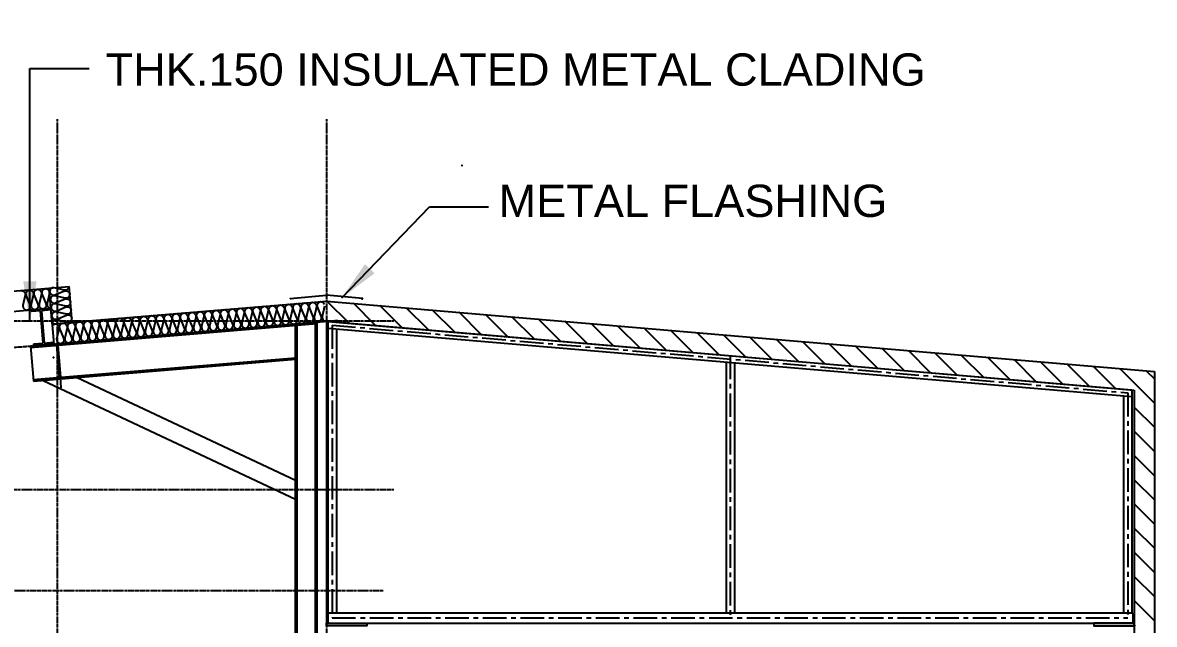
# Model space of a CAD drawing. Header units: millimetres. Extents: x 66027 to 360317, y -114806 to -64032.
# Drawn here: x 325559 to 333966, y -77697 to -73229 of the extents above; entities that cross this region are included whole.
import ezdxf

# ---------------------------------------------------------------- set-up
doc = ezdxf.new("R2010")
doc.units = ezdxf.units.MM
doc.header["$LTSCALE"] = 140
doc.linetypes.add('CENTER', pattern=[2, 1.25, -0.25, 0.25, -0.25])
doc.layers.get('Defpoints').update_dxf_attribs({"color": 175})
for name, color, linetype in [('6', 6, 'Continuous'), ('AS-CLXM-STEL', 2, 'Continuous'), ('C_CEN', 1, 'CENTER'), ('C_GIRDER', 2, 'Continuous'), ('C_TEXT_01', 2, 'Continuous'), ('DIM-SCALE', 7, 'Continuous'), ('finish', 1, 'Continuous'), ('HAT', 8, 'Continuous')]:
    doc.layers.add(name, color=color, linetype=linetype)
doc.styles.add('Arial', font='arial.ttf')
doc.styles.add('돋움', font='')
doc.styles.get('돋움').set_extended_font_data('Dotum')
doc.dimstyles.new('일반도면_0050', dxfattribs={"dimtxt": 200, "dimasz": 200, "dimexe": 50, "dimexo": 250, "dimgap": 75, "dimtad": 1, "dimdec": 0, "dimzin": 0, "dimdsep": 46, "dimtxsty": 'Arial', "dimcen": -250, "dimclrd": 7, "dimclre": 7, "dimclrt": 2, "dimadec": 0, "dimazin": 0, "dimtfac": 1, "dimtdec": 0, "dimtix": 1, "dimtmove": 2, "dimatfit": 3, "dimfxl": 1, "dimtolj": 1, "dimtzin": 0, "dimarcsym": 0})
doc.dimstyles.new('일반도면_0080', dxfattribs={"dimtxt": 240, "dimasz": 200, "dimexe": 80, "dimexo": 240, "dimgap": 80, "dimtad": 1, "dimdec": 0, "dimzin": 0, "dimdsep": 46, "dimtxsty": '돋움', "dimcen": -400, "dimclrd": 7, "dimclre": 7, "dimclrt": 2, "dimadec": 8, "dimazin": 0, "dimtfac": 1, "dimtdec": 4, "dimtix": 1, "dimtmove": 2, "dimatfit": 3, "dimfxl": 1, "dimtolj": 1, "dimtzin": 0, "dimarcsym": 0})

# ---------------------------------------------------------------- blocks, each defined once
blk = doc.blocks.new('*D188')
at = {"layer": 'Defpoints', "color": 0}
for p in [(327816.2, -71925.3), (327816.2, -73346.7), (321816.2, -73946.7)]:
    blk.add_point(p, dxfattribs=at)
at = {"layer": 'DIM-SCALE', "color": 7, "lineweight": -2}
for p, q in [((321816.2, -73646.7), (321816.2, -71865.3)), ((327816.2, -73046.7), (327816.2, -71865.3)), ((322056.2, -71925.3), (327576.2, -71925.3))]:
    blk.add_line(p, q, dxfattribs=at)
at = {"layer": 'DIM-SCALE', "color": 7}
for points in [[(322056.2, -71885.3), (322056.2, -71965.3), (321816.2, -71925.3)], [(327576.2, -71885.3), (327576.2, -71965.3), (327816.2, -71925.3)]]:
    blk.add_solid(points, dxfattribs=at)
at = {"layer": 'DIM-SCALE', "color": 2, "insert": (324816.2, -71712.8), "char_height": 240, "attachment_point": 5, "style": 'Arial'}
blk.add_mtext('\\A1;6000', dxfattribs=at)
blk = doc.blocks.new('*D189')
at = {"layer": 'Defpoints', "color": 0}
for p in [(327816.2, -71325.3), (327816.2, -73346.7), (312816.2, -73946.7)]:
    blk.add_point(p, dxfattribs=at)
at = {"layer": 'DIM-SCALE', "color": 7, "lineweight": -2}
for p, q in [((312816.2, -73646.7), (312816.2, -71265.3)), ((327816.2, -73046.7), (327816.2, -71265.3)), ((313056.2, -71325.3), (327576.2, -71325.3))]:
    blk.add_line(p, q, dxfattribs=at)
at = {"layer": 'DIM-SCALE', "color": 7}
for points in [[(313056.2, -71285.3), (313056.2, -71365.3), (312816.2, -71325.3)], [(327576.2, -71285.3), (327576.2, -71365.3), (327816.2, -71325.3)]]:
    blk.add_solid(points, dxfattribs=at)
at = {"layer": 'DIM-SCALE', "color": 2, "insert": (320316.2, -71112.8), "char_height": 240, "attachment_point": 5, "style": 'Arial'}
blk.add_mtext('\\A1;15000', dxfattribs=at)
blk = doc.blocks.new('A$C65E96223')
at = {"layer": 'HAT', "color": 8, "ltscale": 0.1, "extrusion": (0, 0, -1)}
for p, q in [((-74, 0), (74, 0)), ((-74, -13), (-74, 0)), ((74, 0), (74, -13)), ((-3.8, -13), (-74, -13)), ((74, -13), (3.8, -13)), ((-74, -254), (-3.8, -254)), ((-74, -267), (-74, -254)), ((74, -267), (-74, -267)), ((3.8, -254), (74, -254)), ((74, -254), (74, -267))]:
    blk.add_line(p, q, dxfattribs=at)
at = {"layer": 'HAT', "color": 8, "ltscale": 0.1}
for points in [[(-3.8, -254), (-3.8, -13)], [(3.8, -13), (3.8, -254)]]:
    blk.add_lwpolyline(points, dxfattribs=at)
blk.add_point((0.8, -100.3), dxfattribs=at)
blk.add_point((0.8, -100.3), dxfattribs=at)

msp = doc.modelspace()

# ---------------------------------------------------------------- hatches: boundary and pattern name
at = {"layer": 'finish'}
h = msp.add_hatch(dxfattribs=at)
h.set_pattern_fill('ANSI31', color=8, scale=40, style=0)
h.set_pattern_definition([(135, (854700.46, -27260.79), (89.80256, 89.80256), [])])
h.paths.add_polyline_path([(327816.3, -75446.7), (327819.5, -75295.9), (333966.2, -75818.9), (333966.2, -77706.7), (333816.2, -77706.7), (333816.2, -75956.7)])

# ---------------------------------------------------------------- linework, layer by layer
at = {"layer": '6'}
for p, q in [((327546.7, -75277.4), (327816.2, -75253.6)), ((327547, -75279.9), (327546.7, -75277.4)), ((327554.9, -75279.2), (327547, -75279.9)), ((328085.6, -75277.4), (327816.2, -75253.6)), ((328077.4, -75279.2), (328085.4, -75279.9)), ((328085.4, -75279.9), (328085.6, -75277.4))]:
    msp.add_line(p, q, dxfattribs=at)
at = {"layer": 'AS-CLXM-STEL'}
msp.add_point((327666.2, -75459.2), dxfattribs=at)
at = {"layer": 'C_CEN', "color": 1, "ltscale": 0.1}
for p, q in [((325816.2, -73946.7), (325816.2, -83946.7)), ((327816.2, -73946.7), (327816.2, -83946.7)), ((328316.2, -75446.7), (312316.2, -75446.7)), ((312731.2, -76703.8), (327901.2, -75439.6)), ((328316.2, -76696.7), (312316.2, -76696.7)), ((328236.2, -77446.7), (312236.2, -77446.7))]:
    msp.add_line(p, q, dxfattribs=at)
at = {"layer": 'C_CEN', "color": 8}
for p, q in [((327857.9, -75475.3), (333768.1, -75977.7)), ((327857.9, -75475.3), (327857.9, -77648.6)), ((330816.2, -75701.7), (330816.2, -77648.6)), ((333768.1, -75977.7), (333768.1, -77648.6)), ((327857.9, -77648.6), (333768.1, -77648.6))]:
    msp.add_line(p, q, dxfattribs=at)
at = {"layer": 'C_GIRDER', "color": 8}
for p, q in [((327826.2, -75447.6), (333799.8, -75955.3)), ((327826.2, -75447.6), (327826.2, -77686.7)), ((327826.2, -75497.7), (333799.8, -76005.5)), ((327889.7, -75503.1), (327889.7, -77610.5)), ((330784.4, -75749.2), (330784.4, -77610.5)), ((330847.9, -75754.6), (330847.9, -77610.5)), ((333736.3, -76000.1), (333736.3, -77610.5)), ((333799.8, -75955.3), (333799.8, -77610.5)), ((327826.2, -77610.5), (333806.2, -77610.5)), ((333806.2, -77610.5), (333806.2, -77686.7)), ((327826.2, -77686.7), (333806.2, -77686.7))]:
    msp.add_line(p, q, dxfattribs=at)
for points in [[(327816.2, -77686.7), (328116.2, -77686.7), (328116.2, -77706.7), (327816.2, -77706.7)], [(333816.2, -77686.7), (333516.2, -77686.7), (333516.2, -77706.7), (333816.2, -77706.7)]]:
    msp.add_lwpolyline(points, close=True, dxfattribs=at)
at = {"layer": 'finish', "color": 8}
for p, q in [((327816.2, -75296.2), (333966.2, -75818.9)), ((327816.2, -75446.7), (333816.2, -75956.7)), ((333966.2, -75818.9), (333966.2, -83776.7)), ((333816.2, -75956.7), (333816.2, -83746.7))]:
    msp.add_line(p, q, dxfattribs=at)
at = {"layer": 'HAT'}
for p, q in [((314658, -76124.8), (325905.1, -75187.5)), ((325549, -75217.2), (325566, -75221.8)), ((325566, -75221.8), (325577.7, -75235.9)), ((325577.7, -75235.9), (325579.1, -75252.3)), ((325583.7, -75235.4), (325592.9, -75219.6)), ((325585, -75251.8), (325583.7, -75235.4)), ((325592.9, -75219.6), (325608.8, -75212.2)), ((325608.8, -75212.2), (325625.8, -75216.8)), ((325625.8, -75216.8), (325637.5, -75230.9)), ((325637.5, -75230.9), (325638.9, -75247.4)), ((325643.5, -75230.4), (325652.7, -75214.6)), ((325644.8, -75246.9), (325643.5, -75230.4)), ((325652.7, -75214.6), (325668.6, -75207.2)), ((325668.6, -75207.2), (325685.6, -75211.9)), ((325698.6, -75242.4), (325681, -75319.1)), ((325685.6, -75211.9), (325697.3, -75225.9)), ((325697.3, -75225.9), (325698.6, -75242.4)), ((325703.3, -75225.4), (325712.5, -75209.6)), ((325704.6, -75241.9), (325703.3, -75225.4)), ((325734.8, -75314.6), (325704.6, -75241.9)), ((325712.5, -75209.6), (325728.4, -75202.3)), ((325728.4, -75202.3), (325745.4, -75206.9)), ((325758.4, -75237.4), (325740.8, -75314.1)), ((325745.4, -75206.9), (325757.1, -75220.9)), ((325768.1, -75349.5), (325755.6, -75200)), ((325777.8, -75466.1), (325755.6, -75200)), ((325757.1, -75220.9), (325758.4, -75237.4)), ((325762.5, -75210), (325757.9, -75226.9)), ((325757.9, -75226.9), (325765.2, -75242.8)), ((325776.5, -75198.3), (325762.5, -75210)), ((325765.2, -75242.8), (325781, -75252.1)), ((325793, -75196.9), (325776.5, -75198.3)), ((325869.7, -75214.6), (325793, -75196.9)), ((325797.5, -75250.7), (325870.2, -75220.6)), ((325886.2, -75213.2), (325869.7, -75214.6)), ((325870.2, -75220.6), (325886.7, -75219.2)), ((325900.2, -75201.5), (325886.2, -75213.2)), ((325886.7, -75219.2), (325902.5, -75228.4)), ((325904, -75187.6), (325900.2, -75201.5)), ((325902.5, -75228.4), (325909.8, -75244.3)), ((325927.3, -75453.6), (325905.1, -75187.5)), ((325579.1, -75252.3), (325561.4, -75329.1)), ((325615.2, -75324.6), (325585, -75251.8)), ((325616.6, -75341), (325615.2, -75324.6)), ((325638.9, -75247.4), (325621.2, -75324.1)), ((325621.2, -75324.1), (325622.5, -75340.5)), ((325675, -75319.6), (325644.8, -75246.9)), ((325676.3, -75336), (325675, -75319.6)), ((325681, -75319.1), (325682.3, -75335.6)), ((325736.1, -75331.1), (325734.8, -75314.6)), ((325740.8, -75314.1), (325742.1, -75330.6)), ((325767.5, -75269.8), (325762.8, -75286.7)), ((325762.8, -75286.7), (325770.2, -75302.6)), ((325781.5, -75258), (325767.5, -75269.8)), ((325770.2, -75302.6), (325786, -75311.9)), ((325786.5, -75317.8), (325772.4, -75329.5)), ((325777.8, -75466.1), (327816.2, -75296.2)), ((325781, -75252.1), (325797.5, -75250.7)), ((325798, -75256.7), (325781.5, -75258)), ((325786, -75311.9), (325802.5, -75310.5)), ((325803, -75316.5), (325786.5, -75317.8)), ((325874.7, -75274.4), (325798, -75256.7)), ((325802.5, -75310.5), (325875.2, -75280.3)), ((325879.7, -75334.2), (325803, -75316.5)), ((325891.2, -75273), (325874.7, -75274.4)), ((325875.2, -75280.3), (325891.6, -75279)), ((325905.2, -75261.3), (325891.2, -75273)), ((325891.6, -75279), (325907.5, -75288.2)), ((325910.2, -75321.1), (325896.1, -75332.8)), ((325909.8, -75244.3), (325905.2, -75261.3)), ((325907.5, -75288.2), (325914.8, -75304.1)), ((325914.8, -75304.1), (325910.2, -75321.1)), ((327457.7, -75332.1), (327473.7, -75324.8)), ((327473.7, -75324.8), (327490.6, -75329.4)), ((327508.3, -75342.9), (327517.5, -75327.1)), ((327517.5, -75327.1), (327533.5, -75319.8)), ((327533.5, -75319.8), (327550.4, -75324.4)), ((327550.4, -75324.4), (327562.1, -75338.5)), ((327568.1, -75338), (327577.3, -75322.1)), ((327577.3, -75322.1), (327593.3, -75314.8)), ((327593.3, -75314.8), (327610.2, -75319.4)), ((327610.2, -75319.4), (327621.9, -75333.5)), ((327627.9, -75333), (327637.1, -75317.2)), ((327637.1, -75317.2), (327653, -75309.8)), ((327653, -75309.8), (327670, -75314.4)), ((327670, -75314.4), (327681.7, -75328.5)), ((327687.7, -75328), (327696.9, -75312.2)), ((327696.9, -75312.2), (327712.8, -75304.8)), ((327712.8, -75304.8), (327729.8, -75309.4)), ((327729.8, -75309.4), (327741.5, -75323.5)), ((327741.5, -75323.5), (327742.9, -75339.9)), ((327747.5, -75323), (327756.7, -75307.2)), ((327748.8, -75339.5), (327747.5, -75323)), ((327756.7, -75307.2), (327772.6, -75299.8)), ((327772.6, -75299.8), (327789.6, -75304.4)), ((327789.6, -75304.4), (327801.3, -75318.5)), ((314819.9, -76261.8), (325768.1, -75349.5)), ((325561.4, -75329.1), (325562.7, -75345.5)), ((325562.7, -75345.5), (325574.5, -75359.6)), ((325574.5, -75359.6), (325591.4, -75364.2)), ((325591.4, -75364.2), (325607.3, -75356.9)), ((325607.3, -75356.9), (325616.6, -75341)), ((325622.5, -75340.5), (325634.2, -75354.6)), ((325634.2, -75354.6), (325651.2, -75359.2)), ((325651.2, -75359.2), (325667.1, -75351.9)), ((325667.1, -75351.9), (325676.3, -75336)), ((325682.3, -75335.6), (325694, -75349.6)), ((325694, -75349.6), (325711, -75354.2)), ((325711, -75354.2), (325726.9, -75346.9)), ((325726.9, -75346.9), (325736.1, -75331.1)), ((325742.1, -75330.6), (325753.8, -75344.6)), ((325753.8, -75344.6), (325770.8, -75349.3)), ((325772.4, -75329.5), (325767.8, -75346.5)), ((325767.8, -75346.5), (325775.2, -75362.4)), ((325768.6, -75356), (325790.3, -75615.6)), ((325777.4, -75389.3), (325772.8, -75406.3)), ((325772.8, -75406.3), (325780.2, -75422.2)), ((325775.2, -75362.4), (325791, -75371.7)), ((325791.5, -75377.6), (325777.4, -75389.3)), ((325791, -75371.7), (325807.4, -75370.3)), ((325807.9, -75376.3), (325791.5, -75377.6)), ((325807.4, -75370.3), (325880.2, -75340.1)), ((325884.7, -75393.9), (325807.9, -75376.3)), ((325812.4, -75430.1), (325885.2, -75399.9)), ((325896.1, -75332.8), (325879.7, -75334.2)), ((325880.2, -75340.1), (325896.6, -75338.8)), ((325901.1, -75392.6), (325884.7, -75393.9)), ((325885.2, -75399.9), (325901.6, -75398.6)), ((325896.6, -75338.8), (325912.5, -75348)), ((325915.2, -75380.9), (325901.1, -75392.6)), ((325901.6, -75398.6), (325917.4, -75407.8)), ((325912.5, -75348), (325919.8, -75363.9)), ((325919.8, -75363.9), (325915.2, -75380.9)), ((325917.4, -75407.8), (325924.8, -75423.7)), ((326441.2, -75416.8), (326457.2, -75409.5)), ((326457.2, -75409.5), (326474.1, -75414.1)), ((326501, -75411.8), (326517, -75404.5)), ((326517, -75404.5), (326533.9, -75409.1)), ((326533.9, -75409.1), (326545.6, -75423.2)), ((326551.6, -75422.7), (326560.8, -75406.8)), ((326560.8, -75406.8), (326576.8, -75399.5)), ((326576.8, -75399.5), (326593.7, -75404.1)), ((326593.7, -75404.1), (326605.4, -75418.2)), ((326611.4, -75417.7), (326620.6, -75401.9)), ((326620.6, -75401.9), (326636.6, -75394.5)), ((326636.6, -75394.5), (326653.5, -75399.1)), ((326653.5, -75399.1), (326665.2, -75413.2)), ((326671.2, -75412.7), (326680.4, -75396.9)), ((326680.4, -75396.9), (326696.4, -75389.5)), ((326696.4, -75389.5), (326713.3, -75394.1)), ((326713.3, -75394.1), (326725, -75408.2)), ((326725, -75408.2), (326726.4, -75424.7)), ((326731, -75407.7), (326740.2, -75391.9)), ((326732.4, -75424.2), (326731, -75407.7)), ((326740.2, -75391.9), (326756.2, -75384.5)), ((326756.2, -75384.5), (326773.1, -75389.2)), ((326773.1, -75389.2), (326784.8, -75403.2)), ((326784.8, -75403.2), (326786.2, -75419.7)), ((326790.8, -75402.7), (326800, -75386.9)), ((326792.2, -75419.2), (326790.8, -75402.7)), ((326800, -75386.9), (326815.9, -75379.6)), ((326815.9, -75379.6), (326832.9, -75384.2)), ((326832.9, -75384.2), (326844.6, -75398.2)), ((326844.6, -75398.2), (326846, -75414.7)), ((326850.6, -75397.7), (326859.8, -75381.9)), ((326851.9, -75414.2), (326850.6, -75397.7)), ((326859.8, -75381.9), (326875.7, -75374.6)), ((326875.7, -75374.6), (326892.7, -75379.2)), ((326905.8, -75409.7), (326888.1, -75486.4)), ((326892.7, -75379.2), (326904.4, -75393.3)), ((326904.4, -75393.3), (326905.8, -75409.7)), ((326910.4, -75392.8), (326919.6, -75376.9)), ((326911.7, -75409.2), (326910.4, -75392.8)), ((326941.9, -75482), (326911.7, -75409.2)), ((326919.6, -75376.9), (326935.5, -75369.6)), ((326935.5, -75369.6), (326952.5, -75374.2)), ((326965.6, -75404.7), (326947.9, -75481.5)), ((326952.5, -75374.2), (326964.2, -75388.3)), ((326964.2, -75388.3), (326965.6, -75404.7)), ((326970.2, -75387.8), (326979.4, -75372)), ((326971.5, -75404.2), (326970.2, -75387.8)), ((327001.7, -75477), (326971.5, -75404.2)), ((326979.4, -75372), (326995.3, -75364.6)), ((326995.3, -75364.6), (327012.3, -75369.2)), ((327025.3, -75399.7), (327007.7, -75476.5)), ((327012.3, -75369.2), (327024, -75383.3)), ((327024, -75383.3), (327025.3, -75399.7)), ((327030, -75382.8), (327039.2, -75367)), ((327031.3, -75399.2), (327030, -75382.8)), ((327061.5, -75472), (327031.3, -75399.2)), ((327039.2, -75367), (327055.1, -75359.6)), ((327055.1, -75359.6), (327072.1, -75364.2)), ((327085.1, -75394.8), (327067.4, -75471.5)), ((327072.1, -75364.2), (327083.8, -75378.3)), ((327083.8, -75378.3), (327085.1, -75394.8)), ((327089.7, -75377.8), (327099, -75362)), ((327091.1, -75394.3), (327089.7, -75377.8)), ((327121.3, -75467), (327091.1, -75394.3)), ((327099, -75362), (327114.9, -75354.6)), ((327114.9, -75354.6), (327131.9, -75359.3)), ((327144.9, -75389.8), (327127.2, -75466.5)), ((327131.9, -75359.3), (327143.6, -75373.3)), ((327143.6, -75373.3), (327144.9, -75389.8)), ((327149.5, -75372.8), (327158.8, -75357)), ((327150.9, -75389.3), (327149.5, -75372.8)), ((327181.1, -75462), (327150.9, -75389.3)), ((327158.8, -75357), (327174.7, -75349.7)), ((327174.7, -75349.7), (327191.6, -75354.3)), ((327204.7, -75384.8), (327187, -75461.5)), ((327191.6, -75354.3), (327203.4, -75368.4)), ((327203.4, -75368.4), (327204.7, -75384.8)), ((327209.3, -75367.9), (327218.6, -75352)), ((327210.7, -75384.3), (327209.3, -75367.9)), ((327240.8, -75457), (327210.7, -75384.3)), ((327218.6, -75352), (327234.5, -75344.7)), ((327234.5, -75344.7), (327251.4, -75349.3)), ((327264.5, -75379.8), (327246.8, -75456.5)), ((327251.4, -75349.3), (327263.1, -75363.4)), ((327263.1, -75363.4), (327264.5, -75379.8)), ((327269.1, -75362.9), (327278.3, -75347)), ((327270.5, -75379.3), (327269.1, -75362.9)), ((327300.6, -75452.1), (327270.5, -75379.3)), ((327278.3, -75347), (327294.3, -75339.7)), ((327294.3, -75339.7), (327311.2, -75344.3)), ((327324.3, -75374.8), (327306.6, -75451.6)), ((327311.2, -75344.3), (327322.9, -75358.4)), ((327322.9, -75358.4), (327324.3, -75374.8)), ((327328.9, -75357.9), (327338.1, -75342.1)), ((327330.3, -75374.3), (327328.9, -75357.9)), ((327360.4, -75447.1), (327330.3, -75374.3)), ((327338.1, -75342.1), (327354.1, -75334.7)), ((327354.1, -75334.7), (327371, -75339.3)), ((327384.1, -75369.8), (327366.4, -75446.6)), ((327371, -75339.3), (327382.7, -75353.4)), ((327382.7, -75353.4), (327384.1, -75369.8)), ((327388.7, -75352.9), (327397.9, -75337.1)), ((327390.1, -75369.3), (327388.7, -75352.9)), ((327420.2, -75442.1), (327390.1, -75369.3)), ((327397.9, -75337.1), (327413.9, -75329.7)), ((327413.9, -75329.7), (327430.8, -75334.3)), ((327443.9, -75364.9), (327426.2, -75441.6)), ((327430.8, -75334.3), (327442.5, -75348.4)), ((327442.5, -75348.4), (327443.9, -75364.9)), ((327448.5, -75347.9), (327457.7, -75332.1)), ((327449.9, -75364.4), (327448.5, -75347.9)), ((327480, -75437.1), (327449.9, -75364.4)), ((327503.7, -75359.9), (327486, -75436.6)), ((327490.6, -75329.4), (327502.3, -75343.4)), ((327502.3, -75343.4), (327503.7, -75359.9)), ((327509.7, -75359.4), (327508.3, -75342.9)), ((327539.8, -75432.1), (327509.7, -75359.4)), ((327563.5, -75354.9), (327545.8, -75431.6)), ((327562.1, -75338.5), (327563.5, -75354.9)), ((327569.5, -75354.4), (327568.1, -75338)), ((327599.6, -75427.1), (327569.5, -75354.4)), ((327623.3, -75349.9), (327605.6, -75426.6)), ((327621.9, -75333.5), (327623.3, -75349.9)), ((327629.3, -75349.4), (327627.9, -75333)), ((327659.4, -75422.2), (327629.3, -75349.4)), ((327683.1, -75344.9), (327665.4, -75421.7)), ((327681.7, -75328.5), (327683.1, -75344.9)), ((327689, -75344.4), (327687.7, -75328)), ((327719.2, -75417.2), (327689, -75344.4)), ((327742.9, -75339.9), (327725.2, -75416.7)), ((327779, -75412.2), (327748.8, -75339.5)), ((327802.7, -75335), (327785, -75411.7)), ((327816.2, -75406.6), (327816.2, -77706.7)), ((325782.4, -75449.1), (325777.8, -75466.1)), ((325780.2, -75422.2), (325796, -75431.4)), ((325796.5, -75437.4), (325782.4, -75449.1)), ((325783.5, -75471.6), (325799.5, -75464.3)), ((325790.3, -75615.6), (327816.2, -75446.7)), ((325796, -75431.4), (325812.4, -75430.1)), ((325812.9, -75436.1), (325796.5, -75437.4)), ((325799.5, -75464.3), (325816.4, -75468.9)), ((325889.7, -75453.7), (325812.9, -75436.1)), ((325816.4, -75468.9), (325828.1, -75483)), ((325828.1, -75483), (325829.5, -75499.4)), ((325834.1, -75482.5), (325843.3, -75466.6)), ((325835.5, -75498.9), (325834.1, -75482.5)), ((325843.3, -75466.6), (325859.3, -75459.3)), ((325859.3, -75459.3), (325876.2, -75463.9)), ((325889.3, -75494.4), (325871.6, -75571.1)), ((325876.2, -75463.9), (325887.9, -75478)), ((325887.9, -75478), (325889.3, -75494.4)), ((325906.1, -75452.4), (325889.7, -75453.7)), ((325893.9, -75477.5), (325903.1, -75461.7)), ((325895.3, -75493.9), (325893.9, -75477.5)), ((325925.4, -75566.7), (325895.3, -75493.9)), ((325903.1, -75461.7), (325919.1, -75454.3)), ((325920.2, -75440.7), (325906.1, -75452.4)), ((325919.1, -75454.3), (325936, -75458.9)), ((325924.8, -75423.7), (325920.2, -75440.7)), ((325949.1, -75489.4), (325931.4, -75566.2)), ((325936, -75458.9), (325947.7, -75473)), ((325947.7, -75473), (325949.1, -75489.4)), ((325953.7, -75472.5), (325962.9, -75456.7)), ((325955.1, -75488.9), (325953.7, -75472.5)), ((325985.2, -75561.7), (325955.1, -75488.9)), ((325962.9, -75456.7), (325978.8, -75449.3)), ((325978.8, -75449.3), (325995.8, -75453.9)), ((326008.9, -75484.4), (325991.2, -75561.2)), ((325995.8, -75453.9), (326007.5, -75468)), ((326007.5, -75468), (326008.9, -75484.4)), ((326013.5, -75467.5), (326022.7, -75451.7)), ((326014.8, -75483.9), (326013.5, -75467.5)), ((326045, -75556.7), (326014.8, -75483.9)), ((326022.7, -75451.7), (326038.6, -75444.3)), ((326038.6, -75444.3), (326055.6, -75448.9)), ((326068.7, -75479.5), (326051, -75556.2)), ((326055.6, -75448.9), (326067.3, -75463)), ((326067.3, -75463), (326068.7, -75479.5)), ((326073.3, -75462.5), (326082.5, -75446.7)), ((326074.6, -75479), (326073.3, -75462.5)), ((326104.8, -75551.7), (326074.6, -75479)), ((326082.5, -75446.7), (326098.4, -75439.4)), ((326098.4, -75439.4), (326115.4, -75444)), ((326128.5, -75474.5), (326110.8, -75551.2)), ((326115.4, -75444), (326127.1, -75458)), ((326127.1, -75458), (326128.5, -75474.5)), ((326133.1, -75457.5), (326142.3, -75441.7)), ((326134.4, -75474), (326133.1, -75457.5)), ((326164.6, -75546.7), (326134.4, -75474)), ((326142.3, -75441.7), (326158.2, -75434.4)), ((326158.2, -75434.4), (326175.2, -75439)), ((326188.2, -75469.5), (326170.6, -75546.2)), ((326175.2, -75439), (326186.9, -75453.1)), ((326186.9, -75453.1), (326188.2, -75469.5)), ((326192.9, -75452.6), (326202.1, -75436.7)), ((326194.2, -75469), (326192.9, -75452.6)), ((326224.4, -75541.7), (326194.2, -75469)), ((326202.1, -75436.7), (326218, -75429.4)), ((326218, -75429.4), (326235, -75434)), ((326248, -75464.5), (326230.4, -75541.3)), ((326235, -75434), (326246.7, -75448.1)), ((326246.7, -75448.1), (326248, -75464.5)), ((326252.6, -75447.6), (326261.9, -75431.8)), ((326254, -75464), (326252.6, -75447.6)), ((326284.2, -75536.8), (326254, -75464)), ((326261.9, -75431.8), (326277.8, -75424.4)), ((326277.8, -75424.4), (326294.8, -75429)), ((326307.8, -75459.5), (326290.1, -75536.3)), ((326294.8, -75429), (326306.5, -75443.1)), ((326306.5, -75443.1), (326307.8, -75459.5)), ((326312.4, -75442.6), (326321.7, -75426.8)), ((326313.8, -75459), (326312.4, -75442.6)), ((326344, -75531.8), (326313.8, -75459)), ((326321.7, -75426.8), (326337.6, -75419.4)), ((326337.6, -75419.4), (326354.5, -75424)), ((326367.6, -75454.6), (326349.9, -75531.3)), ((326354.5, -75424), (326366.3, -75438.1)), ((326366.3, -75438.1), (326367.6, -75454.6)), ((326372.2, -75437.6), (326381.5, -75421.8)), ((326373.6, -75454.1), (326372.2, -75437.6)), ((326403.8, -75526.8), (326373.6, -75454.1)), ((326381.5, -75421.8), (326397.4, -75414.4)), ((326397.4, -75414.4), (326414.3, -75419)), ((326427.4, -75449.6), (326409.7, -75526.3)), ((326414.3, -75419), (326426, -75433.1)), ((326426, -75433.1), (326427.4, -75449.6)), ((326432, -75432.6), (326441.2, -75416.8)), ((326433.4, -75449.1), (326432, -75432.6)), ((326463.5, -75521.8), (326433.4, -75449.1)), ((326487.2, -75444.6), (326469.5, -75521.3)), ((326474.1, -75414.1), (326485.8, -75428.1)), ((326485.8, -75428.1), (326487.2, -75444.6)), ((326491.8, -75427.6), (326501, -75411.8)), ((326493.2, -75444.1), (326491.8, -75427.6)), ((326523.3, -75516.8), (326493.2, -75444.1)), ((326547, -75439.6), (326529.3, -75516.3)), ((326545.6, -75423.2), (326547, -75439.6)), ((326553, -75439.1), (326551.6, -75422.7)), ((326583.1, -75511.9), (326553, -75439.1)), ((326606.8, -75434.6), (326589.1, -75511.4)), ((326605.4, -75418.2), (326606.8, -75434.6)), ((326612.8, -75434.1), (326611.4, -75417.7)), ((326642.9, -75506.9), (326612.8, -75434.1)), ((326666.6, -75429.6), (326648.9, -75506.4)), ((326665.2, -75413.2), (326666.6, -75429.6)), ((326672.6, -75429.1), (326671.2, -75412.7)), ((326702.7, -75501.9), (326672.6, -75429.1)), ((326726.4, -75424.7), (326708.7, -75501.4)), ((326762.5, -75496.9), (326732.4, -75424.2)), ((326786.2, -75419.7), (326768.5, -75496.4)), ((326822.3, -75491.9), (326792.2, -75419.2)), ((326823.7, -75508.4), (326822.3, -75491.9)), ((326846, -75414.7), (326828.3, -75491.4)), ((326828.3, -75491.4), (326829.6, -75507.9)), ((326882.1, -75486.9), (326851.9, -75414.2)), ((326883.5, -75503.4), (326882.1, -75486.9)), ((326888.1, -75486.4), (326889.4, -75502.9)), ((326943.3, -75498.4), (326941.9, -75482)), ((326947.9, -75481.5), (326949.2, -75497.9)), ((326993.8, -75509.2), (327003, -75493.4)), ((327003, -75493.4), (327001.7, -75477)), ((327007.7, -75476.5), (327009, -75492.9)), ((327009, -75492.9), (327020.7, -75507)), ((327053.6, -75504.3), (327062.8, -75488.4)), ((327062.8, -75488.4), (327061.5, -75472)), ((327067.4, -75471.5), (327068.8, -75487.9)), ((327068.8, -75487.9), (327080.5, -75502)), ((327113.4, -75499.3), (327122.6, -75483.5)), ((327122.6, -75483.5), (327121.3, -75467)), ((327127.2, -75466.5), (327128.6, -75483)), ((327128.6, -75483), (327140.3, -75497)), ((327157.3, -75501.6), (327173.2, -75494.3)), ((327173.2, -75494.3), (327182.4, -75478.5)), ((327182.4, -75478.5), (327181.1, -75462)), ((327187, -75461.5), (327188.4, -75478)), ((327188.4, -75478), (327200.1, -75492)), ((327200.1, -75492), (327217.1, -75496.7)), ((327217.1, -75496.7), (327233, -75489.3)), ((327233, -75489.3), (327242.2, -75473.5)), ((327242.2, -75473.5), (327240.8, -75457)), ((327246.8, -75456.5), (327248.2, -75473)), ((327248.2, -75473), (327259.9, -75487.1)), ((327259.9, -75487.1), (327276.8, -75491.7)), ((327276.8, -75491.7), (327292.8, -75484.3)), ((327292.8, -75484.3), (327302, -75468.5)), ((327302, -75468.5), (327300.6, -75452.1)), ((327306.6, -75451.6), (327308, -75468)), ((327308, -75468), (327319.7, -75482.1)), ((327319.7, -75482.1), (327336.6, -75486.7)), ((327336.6, -75486.7), (327352.6, -75479.3)), ((327352.6, -75479.3), (327361.8, -75463.5)), ((327361.8, -75463.5), (327360.4, -75447.1)), ((327366.4, -75446.6), (327367.8, -75463)), ((327367.8, -75463), (327379.5, -75477.1)), ((327379.5, -75477.1), (327396.4, -75481.7)), ((327396.4, -75481.7), (327412.4, -75474.4)), ((327412.4, -75474.4), (327421.6, -75458.5)), ((327421.6, -75458.5), (327420.2, -75442.1)), ((327426.2, -75441.6), (327427.6, -75458)), ((327427.6, -75458), (327439.3, -75472.1)), ((327439.3, -75472.1), (327456.2, -75476.7)), ((327456.2, -75476.7), (327472.2, -75469.4)), ((327472.2, -75469.4), (327481.4, -75453.6)), ((327481.4, -75453.6), (327480, -75437.1)), ((327486, -75436.6), (327487.4, -75453.1)), ((327487.4, -75453.1), (327499.1, -75467.1)), ((327499.1, -75467.1), (327516, -75471.7)), ((327516, -75471.7), (327532, -75464.4)), ((327532, -75464.4), (327541.2, -75448.6)), ((327541.2, -75448.6), (327539.8, -75432.1)), ((327545.8, -75431.6), (327547.2, -75448.1)), ((327547.2, -75448.1), (327558.9, -75462.2)), ((327558.9, -75462.2), (327575.8, -75466.8)), ((327575.8, -75466.8), (327591.8, -75459.4)), ((327591.8, -75459.4), (327601, -75443.6)), ((327601, -75443.6), (327599.6, -75427.1)), ((327605.6, -75426.6), (327607, -75443.1)), ((327607, -75443.1), (327618.7, -75457.2)), ((327618.7, -75457.2), (327635.6, -75461.8)), ((327635.6, -75461.8), (327651.6, -75454.4)), ((327651.6, -75454.4), (327660.8, -75438.6)), ((327660.8, -75438.6), (327659.4, -75422.2)), ((327665.4, -75421.7), (327666.7, -75438.1)), ((327666.7, -75438.1), (327678.5, -75452.2)), ((327678.5, -75452.2), (327695.4, -75456.8)), ((327695.4, -75456.8), (327711.3, -75449.4)), ((327711.3, -75449.4), (327720.6, -75433.6)), ((327720.6, -75433.6), (327719.2, -75417.2)), ((327725.2, -75416.7), (327726.5, -75433.1)), ((327726.5, -75433.1), (327738.2, -75447.2)), ((327738.2, -75447.2), (327755.2, -75451.8)), ((327755.2, -75451.8), (327771.1, -75444.5)), ((327771.1, -75444.5), (327780.4, -75428.6)), ((327780.4, -75428.6), (327779, -75412.2)), ((327785, -75411.7), (327786.3, -75428.1)), ((327786.3, -75428.1), (327798, -75442.2)), ((325829.5, -75499.4), (325811.8, -75576.1)), ((325811.8, -75576.1), (325813.2, -75592.6)), ((325865.6, -75571.6), (325835.5, -75498.9)), ((325867, -75588.1), (325865.6, -75571.6)), ((325871.6, -75571.1), (325873, -75587.6)), ((325926.8, -75583.1), (325925.4, -75566.7)), ((325931.4, -75566.2), (325932.8, -75582.6)), ((325977.4, -75593.9), (325986.6, -75578.1)), ((325986.6, -75578.1), (325985.2, -75561.7)), ((325991.2, -75561.2), (325992.6, -75577.6)), ((325992.6, -75577.6), (326004.3, -75591.7)), ((326037.1, -75589), (326046.4, -75573.1)), ((326046.4, -75573.1), (326045, -75556.7)), ((326051, -75556.2), (326052.3, -75572.6)), ((326052.3, -75572.6), (326064.1, -75586.7)), ((326096.9, -75584), (326106.2, -75568.2)), ((326106.2, -75568.2), (326104.8, -75551.7)), ((326110.8, -75551.2), (326112.1, -75567.7)), ((326112.1, -75567.7), (326123.8, -75581.7)), ((326140.8, -75586.3), (326156.7, -75579)), ((326156.7, -75579), (326165.9, -75563.2)), ((326165.9, -75563.2), (326164.6, -75546.7)), ((326170.6, -75546.2), (326171.9, -75562.7)), ((326171.9, -75562.7), (326183.6, -75576.8)), ((326183.6, -75576.8), (326200.6, -75581.4)), ((326200.6, -75581.4), (326216.5, -75574)), ((326216.5, -75574), (326225.7, -75558.2)), ((326225.7, -75558.2), (326224.4, -75541.7)), ((326230.4, -75541.3), (326231.7, -75557.7)), ((326231.7, -75557.7), (326243.4, -75571.8)), ((326243.4, -75571.8), (326260.4, -75576.4)), ((326260.4, -75576.4), (326276.3, -75569)), ((326276.3, -75569), (326285.5, -75553.2)), ((326285.5, -75553.2), (326284.2, -75536.8)), ((326290.1, -75536.3), (326291.5, -75552.7)), ((326291.5, -75552.7), (326303.2, -75566.8)), ((326303.2, -75566.8), (326320.2, -75571.4)), ((326320.2, -75571.4), (326336.1, -75564)), ((326336.1, -75564), (326345.3, -75548.2)), ((326345.3, -75548.2), (326344, -75531.8)), ((326349.9, -75531.3), (326351.3, -75547.7)), ((326351.3, -75547.7), (326363, -75561.8)), ((326363, -75561.8), (326380, -75566.4)), ((326380, -75566.4), (326395.9, -75559.1)), ((326395.9, -75559.1), (326405.1, -75543.2)), ((326405.1, -75543.2), (326403.8, -75526.8)), ((326409.7, -75526.3), (326411.1, -75542.7)), ((326411.1, -75542.7), (326422.8, -75556.8)), ((326422.8, -75556.8), (326439.8, -75561.4)), ((326439.8, -75561.4), (326455.7, -75554.1)), ((326455.7, -75554.1), (326464.9, -75538.3)), ((326464.9, -75538.3), (326463.5, -75521.8)), ((326469.5, -75521.3), (326470.9, -75537.8)), ((326470.9, -75537.8), (326482.6, -75551.8)), ((326482.6, -75551.8), (326499.5, -75556.4)), ((326499.5, -75556.4), (326515.5, -75549.1)), ((326515.5, -75549.1), (326524.7, -75533.3)), ((326524.7, -75533.3), (326523.3, -75516.8)), ((326529.3, -75516.3), (326530.7, -75532.8)), ((326530.7, -75532.8), (326542.4, -75546.9)), ((326542.4, -75546.9), (326559.3, -75551.5)), ((326559.3, -75551.5), (326575.3, -75544.1)), ((326575.3, -75544.1), (326584.5, -75528.3)), ((326584.5, -75528.3), (326583.1, -75511.9)), ((326589.1, -75511.4), (326590.5, -75527.8)), ((326590.5, -75527.8), (326602.2, -75541.9)), ((326602.2, -75541.9), (326619.1, -75546.5)), ((326619.1, -75546.5), (326635.1, -75539.1)), ((326635.1, -75539.1), (326644.3, -75523.3)), ((326644.3, -75523.3), (326642.9, -75506.9)), ((326648.9, -75506.4), (326650.3, -75522.8)), ((326650.3, -75522.8), (326662, -75536.9)), ((326662, -75536.9), (326678.9, -75541.5)), ((326678.9, -75541.5), (326694.9, -75534.2)), ((326694.9, -75534.2), (326704.1, -75518.3)), ((326704.1, -75518.3), (326702.7, -75501.9)), ((326708.7, -75501.4), (326710.1, -75517.8)), ((326710.1, -75517.8), (326721.8, -75531.9)), ((326721.8, -75531.9), (326738.7, -75536.5)), ((326738.7, -75536.5), (326754.7, -75529.2)), ((326754.7, -75529.2), (326763.9, -75513.3)), ((326763.9, -75513.3), (326762.5, -75496.9)), ((326768.5, -75496.4), (326769.9, -75512.8)), ((326769.9, -75512.8), (326781.6, -75526.9)), ((326781.6, -75526.9), (326798.5, -75531.5)), ((326798.5, -75531.5), (326814.5, -75524.2)), ((326814.5, -75524.2), (326823.7, -75508.4)), ((326829.6, -75507.9), (326841.4, -75521.9)), ((326841.4, -75521.9), (326858.3, -75526.6)), ((326858.3, -75526.6), (326874.2, -75519.2)), ((326874.2, -75519.2), (326883.5, -75503.4)), ((326889.4, -75502.9), (326901.2, -75517)), ((326901.2, -75517), (326918.1, -75521.6)), ((326918.1, -75521.6), (326934, -75514.2)), ((326934, -75514.2), (326943.3, -75498.4)), ((326949.2, -75497.9), (326960.9, -75512)), ((326960.9, -75512), (326977.9, -75516.6)), ((326977.9, -75516.6), (326993.8, -75509.2)), ((327020.7, -75507), (327037.7, -75511.6)), ((327037.7, -75511.6), (327053.6, -75504.3)), ((327080.5, -75502), (327097.5, -75506.6)), ((327097.5, -75506.6), (327113.4, -75499.3)), ((327140.3, -75497), (327157.3, -75501.6)), ((325616.9, -75630), (325638.6, -75891.1)), ((325813.2, -75592.6), (325824.9, -75606.6)), ((325824.9, -75606.6), (325841.8, -75611.3)), ((325841.8, -75611.3), (325857.8, -75603.9)), ((325857.8, -75603.9), (325867, -75588.1)), ((325873, -75587.6), (325884.7, -75601.7)), ((325884.7, -75601.7), (325901.6, -75606.3)), ((325901.6, -75606.3), (325917.6, -75598.9)), ((325917.6, -75598.9), (325926.8, -75583.1)), ((325932.8, -75582.6), (325944.5, -75596.7)), ((325944.5, -75596.7), (325961.4, -75601.3)), ((325961.4, -75601.3), (325977.4, -75593.9)), ((326004.3, -75591.7), (326021.2, -75596.3)), ((326021.2, -75596.3), (326037.1, -75589)), ((326064.1, -75586.7), (326081, -75591.3)), ((326081, -75591.3), (326096.9, -75584)), ((326123.8, -75581.7), (326140.8, -75586.3)), ((325711.2, -75885.1), (327586.2, -76766.9)), ((325837, -75863.3), (325843.5, -75941.3)), ((325964.7, -75863.9), (327586.2, -76626.6))]:
    msp.add_line(p, q, dxfattribs=at)
at = {"layer": 'HAT', "color": 8, "ltscale": 0.1}
for p, q in [((325616.9, -75630), (327746.2, -75452.6)), ((325617.8, -75641.2), (327747.1, -75463.7)), ((327586.2, -83430.7), (327586.2, -75481.7)), ((327598.2, -83430.7), (327598.2, -75480.7)), ((327734.2, -83430.7), (327734.2, -75469.4)), ((327746.2, -83430.7), (327746.2, -75452.6)), ((325637.7, -75879.9), (327586.2, -75717.6)), ((325638.6, -75891.1), (327586.2, -75728.8))]:
    msp.add_line(p, q, dxfattribs=at)
at = {"layer": 'HAT', "color": 8, "ltscale": 0.1, "extrusion": (0, 0, -1)}
for p, q in [((325742.9, -75619.5), (325889.4, -75607.3)), ((325890.3, -75618.5), (325743.8, -75630.7)), ((325889.4, -75607.3), (325890.3, -75618.5)), ((325763.7, -75869.4), (325910.2, -75857.2)), ((325764.7, -75880.6), (325763.7, -75869.4)), ((325911.2, -75868.4), (325764.7, -75880.6)), ((325910.2, -75857.2), (325911.2, -75868.4))]:
    msp.add_line(p, q, dxfattribs=at)
at = {"layer": 'HAT'}
msp.add_lwpolyline([(328823.9, -74295.2), (328823, -74285.5), (328824, -74283.8)], dxfattribs=at)
at = {"layer": 'HAT', "color": 8, "ltscale": 0.1}
msp.add_lwpolyline([(325840.3, -75863.1), (325833.7, -75863.6), (325813.8, -75624.8), (325820.4, -75624.3)], close=True, dxfattribs=at)
for p in [(325788.6, -75716.4), (325788.6, -75716.4), (325824.7, -75713.4), (325824.7, -75713.4)]:
    msp.add_point(p, dxfattribs=at)

# ---------------------------------------------------------------- block references
at = {"layer": 'HAT', "rotation": 4.763641690974123}
msp.add_blockref('A$C65E96223', (325694.3, -75355.6), dxfattribs=at)

# ---------------------------------------------------------------- texts
at = {"layer": 'C_TEXT_01', "style": 'Arial'}
for s, p in [('THK.150 INSULATED METAL CLADING', (326175.6, -73697.4)), ('METAL FLASHING', (329094.5, -74671.9))]:
    msp.add_text(s, height=240, dxfattribs=at).set_placement(p)

# ---------------------------------------------------------------- dimensions: what is measured, and where the dimension line sits
at = {"layer": 'DIM-SCALE'}
for base, p1, picture, middle in [((327816.2, -71325.3), (312816.2, -73946.7), '*D189', (320316.2, -71112.8)), ((327816.2, -71925.3), (321816.2, -73946.7), '*D188', (324816.2, -71712.8))]:
    dim = msp.add_linear_dim(base=base, p1=p1, p2=(327816.2, -73346.7), dimstyle='일반도면_0050', override={"dimscale": 1.2}, dxfattribs=at)
    dim.commit()
    dim.dimension.update_dxf_attribs({"geometry": picture, "text_midpoint": middle})

# ---------------------------------------------------------------- leaders
for points in [[(325612.9, -75450.6), (325612.9, -73568.4), (326052.9, -73568.4)], [(327929.9, -75272.5), (328580.4, -74595.9), (329020.5, -74595.9)]]:
    msp.add_leader(points, dimstyle='일반도면_0080', override={"dimasz": 300, "dimlfac": 0.166667, "dimtxsty": 'Arial'}, dxfattribs=at)

doc.saveas('drawing.dxf')
